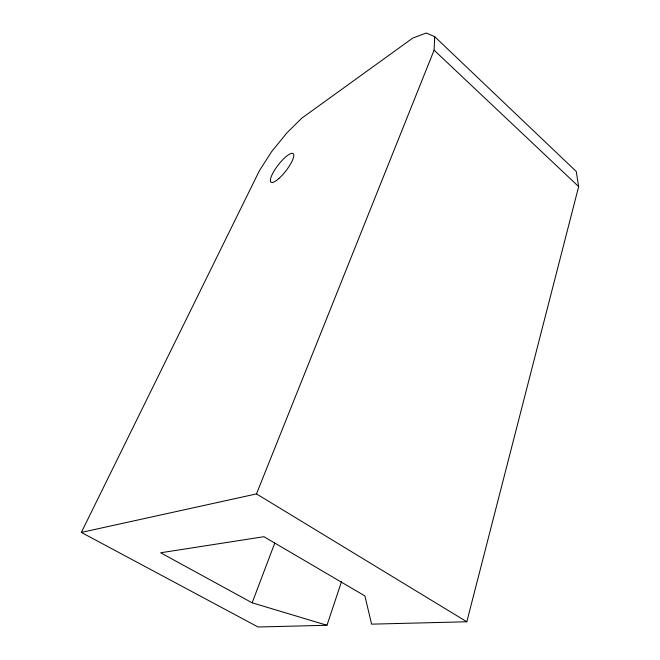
<?xml version="1.0" encoding="UTF-8"?>
<svg xmlns="http://www.w3.org/2000/svg" width="660" height="660" viewBox="0 0 660 660"><rect width="100%" height="100%" fill="white"/><g stroke="black" fill="none" stroke-linecap="round" stroke-linejoin="round"><path stroke-width="0.99" d="M81.345 532.422L256.476 493.911L434.09 50.168L434.684 36.655L426.286 33L412.822 38.041L301.719 118.231L287.009 132.759L271.639 151.61L259.421 170.668L81.345 532.422L258.076 627L326.98 625.276L341.591 581.378M326.98 625.276L252.153 602.811L160.627 552.775L263.942 536.704L364.914 595.947L371.596 624.154L466.818 621.769L578.655 186.607L576.271 171.493L434.684 36.655M252.153 602.811L274.766 543.081M256.476 493.911L466.818 621.769M434.09 50.168L578.655 186.607M278.883 178.513A18.076 4.851 -52.2 0 0 293.452 153.912A18.076 4.851 -52.2 0 0 273.941 171.22A18.076 4.851 -52.2 0 0 278.883 178.513"/></g></svg>
